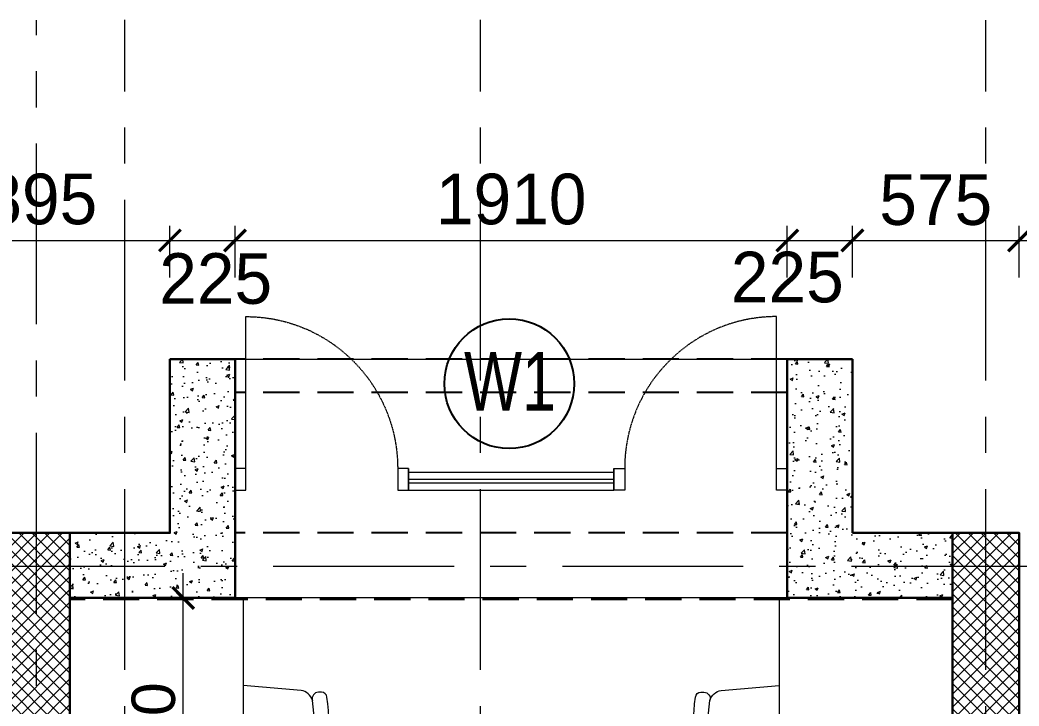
# Model space of a CAD drawing. Header units: millimetres. Extents: x -286480 to 108094, y -227925 to 10018.
# Drawn here: x -66407 to -62952, y -126690 to -124318 of the extents above; entities that cross this region are included whole.
import ezdxf

# ---------------------------------------------------------------- set-up
doc = ezdxf.new("R2010")
doc.units = ezdxf.units.MM
doc.header["$LTSCALE"] = 100
doc.header["$MEASUREMENT"] = 0
doc.header["$PDMODE"] = 67
doc.linetypes.add('CENTER', pattern=[2, 1.25, -0.25, 0.25, -0.25])
doc.linetypes.add('DASHED2', pattern=[0.375, 0.25, -0.125])
doc.layers.get('0').update_dxf_attribs({"lineweight": 25})
for name, color, linetype, lineweight in [('A-ANNO-COLUMN-HATCH', 253, 'Continuous', 9), ('A-ANNO-GRID', 251, 'CENTER', 9), ('AAC BLOCK HATCH', 253, 'Continuous', 5), ('ACC BLOCK', 211, 'Continuous', 30), ('beam', 3, 'Continuous', 20), ('dim', 7, 'Continuous', 13), ('DIM INTERIOR', 4, 'Continuous', 5), ('DW-NO', 7, 'Continuous', 25), ('FURNITURE LAYOUT', 37, 'Continuous', 15), ('GLASS', 150, 'Continuous', 5), ('S-COL', 4, 'Continuous', 30)]:
    doc.layers.add(name, color=color, linetype=linetype, lineweight=lineweight)
doc.styles.add('CENTURY-GOTHIC', font='GOTHIC.TTF', dxfattribs={"height": 175})
doc.styles.add('SIZE', font='arial.ttf', dxfattribs={"width": 0.75, "height": 200})
doc.styles.get("Standard").update_dxf_attribs({"font": 'sanss___.ttf'})
doc.dimstyles.new('1.125', dxfattribs={"dimtxt": 175, "dimasz": 75, "dimexe": 50, "dimexo": 50, "dimgap": 50, "dimtad": 1, "dimdec": 0, "dimrnd": 5, "dimzin": 0, "dimdsep": 46, "dimtxsty": 'CENTURY-GOTHIC', "dimblk": 'ARCHTICK', "dimcen": 5, "dimdle": 40, "dimclrd": 256, "dimclre": 8, "dimclrt": 213, "dimadec": 0, "dimazin": 0, "dimtfac": 1, "dimtdec": 0, "dimtofl": 0, "dimtmove": 2, "dimatfit": 2, "dimldrblk": 'OPEN30', "dimfxl": 80, "dimtolj": 1, "dimtzin": 0, "dimlwd": 15, "dimlwe": 9, "dimarcsym": 1})
doc.dimstyles.new('D100', dxfattribs={"dimtxt": 175, "dimasz": 100, "dimexe": 85, "dimexo": 85, "dimgap": 25, "dimtad": 3, "dimdec": 0, "dimrnd": 5, "dimtxsty": 'Standard', "dimblk": 'ARCHTICK', "dimcen": 100, "dimdle": 85, "dimclrd": 256, "dimclre": 256, "dimclrt": 256, "dimadec": 0, "dimazin": 0, "dimtfac": 1, "dimtdec": 0, "dimtmove": 1, "dimatfit": 3, "dimfxl": 300, "dimlwd": -1, "dimlwe": -1, "dimarcsym": 0})

# ---------------------------------------------------------------- blocks, each defined once
blk = doc.blocks.new('door-700')
at = {"linetype": 'Continuous'}
for p, q in [((-50, 100), (-50, 800)), ((-800, 100), (-800, 0)), ((0, 100), (0, 0))]:
    blk.add_line(p, q, dxfattribs=at)
at = {"linetype": 'DASHED2', "ltscale": 0.1}
blk.add_arc((-50, 100), 700, 90, 180, dxfattribs=at)
at = {"linetype": 'Continuous'}
for points in [[(-750, 0), (-800, 0), (-800, 100), (-750, 100)], [(0, 0), (-50, 0), (-50, 100), (0, 100)]]:
    blk.add_3dface(points, dxfattribs=at)
blk = doc.blocks.new('_ArchTick')
at = {"const_width": 0.15}
blk.add_lwpolyline([(-0.5, -0.5), (0.5, 0.5)], dxfattribs=at)
blk = doc.blocks.new('*D695')
at = {"layer": 'Defpoints', "color": 0, "ltscale": 0.1, "transparency": 16777216}
for p in [(-63752.9, -125079.9), (-65662.9, -125257.8, 1.1), (-63752.9, -125257.8, 1.1)]:
    blk.add_point(p, dxfattribs=at)
at = {"layer": 'dim', "color": 8, "lineweight": 9, "ltscale": 0.1, "transparency": 16777216}
for p, q in [((-65662.9, -125207.8), (-65662.9, -125029.9)), ((-63752.9, -125207.8), (-63752.9, -125029.9))]:
    blk.add_line(p, q, dxfattribs=at)
at = {"layer": 'dim', "lineweight": 15, "ltscale": 0.1, "transparency": 16777216}
blk.add_line((-65702.9, -125079.9), (-63712.9, -125079.9), dxfattribs=at)
at = {"layer": 'dim', "lineweight": 15, "ltscale": 0.1, "transparency": 16777216, "xscale": 75, "yscale": 75, "zscale": 75, "rotation": 180}
blk.add_blockref('_ArchTick', (-65662.9, -125079.9), dxfattribs=at)
at = {"layer": 'dim', "lineweight": 15, "ltscale": 0.1, "transparency": 16777216, "xscale": 75, "yscale": 75, "zscale": 75}
blk.add_blockref('_ArchTick', (-63752.9, -125079.9), dxfattribs=at)
at = {"layer": 'dim', "color": 213, "ltscale": 0.1, "transparency": 16777216, "insert": (-64707.9, -124938), "char_height": 175, "attachment_point": 5, "style": 'CENTURY-GOTHIC'}
blk.add_mtext('\\A1;1910', dxfattribs=at)
blk = doc.blocks.new('_Open30')
at = {"color": 0, "linetype": 'ByBlock', "lineweight": -2}
for p, q in [((-1, 0.268), (0, 0)), ((0, 0), (-1, -0.268)), ((0, 0), (-1, 0))]:
    blk.add_line(p, q, dxfattribs=at)
blk = doc.blocks.new('*D696')
at = {"layer": 'Defpoints', "color": 0, "ltscale": 0.1, "transparency": 16777216}
for p in [(-63527.9, -125079.9), (-63752.9, -125257.8, 1.1), (-63527.9, -125257.8, 1.1)]:
    blk.add_point(p, dxfattribs=at)
at = {"layer": 'dim', "color": 8, "lineweight": 9, "ltscale": 0.1, "transparency": 16777216}
for p, q in [((-63752.9, -125207.8), (-63752.9, -125029.9)), ((-63527.9, -125207.8), (-63527.9, -125029.9))]:
    blk.add_line(p, q, dxfattribs=at)
at = {"layer": 'dim', "lineweight": 15, "ltscale": 0.1, "transparency": 16777216}
blk.add_line((-63792.9, -125079.9), (-63487.9, -125079.9), dxfattribs=at)
at = {"layer": 'dim', "lineweight": 15, "ltscale": 0.1, "transparency": 16777216, "xscale": 75, "yscale": 75, "zscale": 75, "rotation": 180}
blk.add_blockref('_ArchTick', (-63752.9, -125079.9), dxfattribs=at)
at = {"layer": 'dim', "lineweight": 15, "ltscale": 0.1, "transparency": 16777216, "xscale": 75, "yscale": 75, "zscale": 75}
blk.add_blockref('_ArchTick', (-63527.9, -125079.9), dxfattribs=at)
at = {"layer": 'dim', "color": 213, "ltscale": 0.1, "transparency": 16777216, "insert": (-63752.9, -125207.8), "char_height": 175, "attachment_point": 5, "style": 'CENTURY-GOTHIC'}
blk.add_mtext('\\A1;225', dxfattribs=at)
blk = doc.blocks.new('*D697')
at = {"layer": 'Defpoints', "color": 0, "ltscale": 0.1, "transparency": 16777216}
for p in [(-62951.6, -125079.9), (-63527.9, -125257.8, 0), (-62951.6, -125257.8, 1.2)]:
    blk.add_point(p, dxfattribs=at)
at = {"layer": 'dim', "color": 8, "lineweight": 9, "ltscale": 0.1, "transparency": 16777216}
for p, q in [((-63527.9, -125207.8), (-63527.9, -125029.9)), ((-62951.6, -125207.8), (-62951.6, -125029.9))]:
    blk.add_line(p, q, dxfattribs=at)
at = {"layer": 'dim', "lineweight": 15, "ltscale": 0.1, "transparency": 16777216}
blk.add_line((-63567.9, -125079.9), (-62911.6, -125079.9), dxfattribs=at)
at = {"layer": 'dim', "lineweight": 15, "ltscale": 0.1, "transparency": 16777216, "xscale": 75, "yscale": 75, "zscale": 75, "rotation": 180}
blk.add_blockref('_ArchTick', (-63527.9, -125079.9), dxfattribs=at)
at = {"layer": 'dim', "lineweight": 15, "ltscale": 0.1, "transparency": 16777216, "xscale": 75, "yscale": 75, "zscale": 75}
blk.add_blockref('_ArchTick', (-62951.6, -125079.9), dxfattribs=at)
at = {"layer": 'dim', "color": 213, "ltscale": 0.1, "transparency": 16777216, "insert": (-63239.7, -124940.2), "char_height": 175, "attachment_point": 5, "style": 'CENTURY-GOTHIC'}
blk.add_mtext('\\A1;575', dxfattribs=at)
blk = doc.blocks.new('*D709')
at = {"layer": 'Defpoints', "color": 0, "ltscale": 0.1, "transparency": 16777216}
for p in [(-65887.9, -125079.9), (-66781.6, -125257.8, 18), (-65887.9, -125257.8, 0)]:
    blk.add_point(p, dxfattribs=at)
at = {"layer": 'dim', "color": 8, "lineweight": 9, "ltscale": 0.1, "transparency": 16777216}
for p, q in [((-66781.6, -125207.8), (-66781.6, -125029.9)), ((-65887.9, -125207.8), (-65887.9, -125029.9))]:
    blk.add_line(p, q, dxfattribs=at)
at = {"layer": 'dim', "lineweight": 15, "ltscale": 0.1, "transparency": 16777216}
blk.add_line((-66821.6, -125079.9), (-65847.9, -125079.9), dxfattribs=at)
at = {"layer": 'dim', "lineweight": 15, "ltscale": 0.1, "transparency": 16777216, "xscale": 75, "yscale": 75, "zscale": 75, "rotation": 180}
blk.add_blockref('_ArchTick', (-66781.6, -125079.9), dxfattribs=at)
at = {"layer": 'dim', "lineweight": 15, "ltscale": 0.1, "transparency": 16777216, "xscale": 75, "yscale": 75, "zscale": 75}
blk.add_blockref('_ArchTick', (-65887.9, -125079.9), dxfattribs=at)
at = {"layer": 'dim', "color": 213, "ltscale": 0.1, "transparency": 16777216, "insert": (-66334.7, -124937.9), "char_height": 175, "attachment_point": 5, "style": 'CENTURY-GOTHIC'}
blk.add_mtext('\\A1;895', dxfattribs=at)
blk = doc.blocks.new('*D710')
at = {"layer": 'Defpoints', "color": 0, "ltscale": 0.1, "transparency": 16777216}
for p in [(-65662.9, -125079.9), (-65887.9, -125257.8, 1.1), (-65662.9, -125257.8, 1.1)]:
    blk.add_point(p, dxfattribs=at)
at = {"layer": 'dim', "color": 8, "lineweight": 9, "ltscale": 0.1, "transparency": 16777216}
for p, q in [((-65887.9, -125207.8), (-65887.9, -125029.9)), ((-65662.9, -125207.8), (-65662.9, -125029.9))]:
    blk.add_line(p, q, dxfattribs=at)
at = {"layer": 'dim', "lineweight": 15, "ltscale": 0.1, "transparency": 16777216}
blk.add_line((-65927.9, -125079.9), (-65622.9, -125079.9), dxfattribs=at)
at = {"layer": 'dim', "lineweight": 15, "ltscale": 0.1, "transparency": 16777216, "xscale": 75, "yscale": 75, "zscale": 75, "rotation": 180}
blk.add_blockref('_ArchTick', (-65887.9, -125079.9), dxfattribs=at)
at = {"layer": 'dim', "lineweight": 15, "ltscale": 0.1, "transparency": 16777216, "xscale": 75, "yscale": 75, "zscale": 75}
blk.add_blockref('_ArchTick', (-65662.9, -125079.9), dxfattribs=at)
at = {"layer": 'dim', "color": 213, "ltscale": 0.1, "transparency": 16777216, "insert": (-65729.9, -125212.9), "char_height": 175, "attachment_point": 5, "style": 'CENTURY-GOTHIC'}
blk.add_mtext('\\A1;225', dxfattribs=at)
blk = doc.blocks.new('table')
at = {"layer": 'FURNITURE LAYOUT', "ltscale": 0.1, "extrusion": (0.00024973, 0.002858, 0.999996)}
for p, q in [((102448.2, -203232.7, 8), (102255.7, -203241.8, 8.1)), ((102248.5, -203652.8, 9.3), (102448.2, -203670.1, 9.3))]:
    blk.add_line(p, q, dxfattribs=at)
at = {"layer": 'FURNITURE LAYOUT', "ltscale": 0.1, "elevation": 7.1}
blk.add_lwpolyline([(102448.3, -202922.9), (103048.2, -202922.9), (103048.2, -203972.9), (102448.3, -203972.9)], close=True, dxfattribs=at)
at = {"layer": 'FURNITURE LAYOUT', "ltscale": 0.1, "extrusion": (0.00024973, 0.002858, 0.999996), "elevation": -547.2}
blk.add_lwpolyline([(102216, -203270, 0.431626), (102195.6, -203246), (102185.5, -203245.8, 0.368177), (102165.4, -203262.3, 0.069082), (102158.9, -203628.8, 0.368177), (102178.3, -203646), (102188.5, -203646.2, 0.497842), (102209, -203617.4)], format="xyb", dxfattribs=at)
at = {"layer": 'FURNITURE LAYOUT', "ltscale": 0.1, "extrusion": (0.00024973, 0.002858, 0.999996)}
for centre, radius, start, end in [((102261.7, -203291.1, -547.2), 50.4, 96.9051, 155.3357), ((103479.8, -203469, -547.2), 1279.4, 171.0536, 186.6583), ((102255.9, -203603.8, -547.2), 48.8, 196.1022, 261.3279)]:
    blk.add_arc(centre, radius, start, end, dxfattribs=at)
blk = doc.blocks.new('*D663')
at = {"layer": 'Defpoints', "color": 0, "ltscale": 0.1, "transparency": 16777216}
for p in [(-65996.8, -126315.8, -72.3), (-65842.2, -126315.8), (-65985, -127365.8, -189)]:
    blk.add_point(p, dxfattribs=at)
at = {"layer": 'DIM INTERIOR', "ltscale": 0.1, "transparency": 16777216}
for p, q in [((-65842.2, -127450.8), (-65842.2, -126230.8)), ((-65915.4, -126315.8), (-65757.2, -126315.8)), ((-65891.9, -127365.8), (-65757.2, -127365.8))]:
    blk.add_line(p, q, dxfattribs=at)
at = {"layer": 'DIM INTERIOR', "ltscale": 0.1, "transparency": 16777216, "xscale": 75, "yscale": 75, "zscale": 75}
for p, rotation in [((-65842.2, -126315.8), 90), ((-65842.2, -127365.8), 270)]:
    blk.add_blockref('_ArchTick', p, dxfattribs=dict(at, rotation=rotation))
at = {"layer": 'DIM INTERIOR', "ltscale": 0.1, "transparency": 16777216, "insert": (-65944.5, -126840.8), "char_height": 175, "attachment_point": 5, "rotation": 90}
blk.add_mtext('{\\H0.85714x;1050}', dxfattribs=at)

msp = doc.modelspace()

# ---------------------------------------------------------------- hatches: boundary and pattern name
at = {"layer": 'A-ANNO-COLUMN-HATCH', "lineweight": 9, "ltscale": 0.1}
h = msp.add_hatch(dxfattribs=at)
h.set_pattern_fill('ANSI37', color=256, scale=250, angle=-90)
h.set_pattern_definition([(315, (-102154.298, -24674.29), (22.097087, 22.097087), []), (45, (-102154.298, -24674.29), (-22.097087, 22.097087), [])])
h.paths.add_polyline_path([(-66464.1, -126090.8), (-66464.1, -126840.8), (-66234.1, -126840.8), (-66234.1, -126090.8)])
h = msp.add_hatch(dxfattribs=at)
h.set_pattern_fill('ANSI37', color=256, scale=250, angle=-90)
h.set_pattern_definition([(315, (-98871.795, -24674.29), (22.097087, 22.097087), []), (45, (-98871.795, -24674.29), (-22.097087, 22.097087), [])])
h.paths.add_polyline_path([(-63181.6, -126090.8), (-63181.6, -126840.8), (-62951.6, -126840.8), (-62951.6, -126090.8)])
at = {"layer": 'AAC BLOCK HATCH'}
h = msp.add_hatch(dxfattribs=at)
h.set_pattern_fill('AR-CONC', color=256, scale=15, style=0)
h.set_pattern_definition([(50, (-154039.4, 109554.14), (107.589027, -9.41282), [11.25, -123.75]), (355, (-154039.4, 109554.14), (-20.8127, 112.82882), [9, -99]), (100.451444, (-154030.43, 109553.35), (86.776327, 103.416), [9.56103, -105.171317]), (46.1842, (-154039.4, 109584.14), (160.0862, -24.82789), [16.875, -185.625]), (96.635635, (-154026.06, 109582.07), (140.19929, 146.11779), [14.34155, -157.75706]), (351.184164, (-154039.4, 109584.14), (140.19929, 146.11779), [13.5, -148.5]), (21, (-154024.4, 109576.64), (89.536058, -60.392834), [11.25, -123.75]), (326, (-154024.4, 109576.64), (36.4973, 108.772507), [9, -99]), (71.451445, (-154016.94, 109571.6), (126.033357, 48.379673), [9.56103, -105.171317]), (37.5, (-154039.4, 109554.136), (1.8239783, 49.934078), [0, -97.8, 0, -100.5, 0, -99.375]), (7.5, (-154039.4, 109554.136), (39.460431, 59.161757), [0, -57.3, 0, -95.55, 0, -37.875]), (327.5, (-154072.85, 109554.136), (80.0733654, -3.383231), [0, -37.5, 0, -117, 0, -155.25]), (317.5, (-154087.85, 109554.136), (87.477925, 15.015747), [0, -48.75, 0, -77.7, 0, -110.25])])
h.paths.add_polyline_path([(-66781.6, -126090.8), (-66464.1, -126090.8), (-66464.1, -126205.8), (-67006.6, -126205.8), (-67006.6, -125490.8), (-66781.6, -125490.8)])
h.paths.add_polyline_path([(-66464.1, -126315.8), (-67006.6, -126315.8), (-67006.6, -126205.8), (-66464.1, -126205.8)])
h.paths.add_polyline_path([(-65662.9, -126315.8), (-66234.1, -126315.8), (-66234.1, -126205.8), (-65662.9, -126205.8)])
h.paths.add_polyline_path([(-65662.9, -126205.8), (-66234.1, -126205.8), (-66234.1, -126090.8), (-65887.9, -126090.8), (-65887.9, -125490.8), (-65662.9, -125490.8)])
h = msp.add_hatch(dxfattribs=at)
h.set_pattern_fill('AR-CONC', color=256, scale=15, style=0)
h.set_pattern_definition([(50, (-169512.26, 65801.18), (107.589027, -9.41282), [11.25, -123.75]), (355, (-169512.26, 65801.18), (-20.8127, 112.82882), [9, -99]), (100.451444, (-169503.29, 65800.4), (86.776327, 103.416), [9.56103, -105.171317]), (46.1842, (-169512.26, 65831.18), (160.0862, -24.82789), [16.875, -185.625]), (96.635635, (-169498.92, 65829.11), (140.19929, 146.11779), [14.34155, -157.75706]), (351.18416, (-169512.26, 65831.18), (140.19929, 146.11779), [13.5, -148.5]), (21, (-169497.26, 65823.68), (89.536058, -60.392834), [11.25, -123.75]), (326, (-169497.26, 65823.68), (36.4973, 108.772507), [9, -99]), (71.451445, (-169489.8, 65818.65), (126.033357, 48.379673), [9.56103, -105.171317]), (37.5, (-169512.26, 65801.183), (1.823978, 49.934078), [0, -97.8, 0, -100.5, 0, -99.375]), (7.5, (-169512.26, 65801.183), (39.46043, 59.161757), [0, -57.3, 0, -95.55, 0, -37.875]), (327.5, (-169545.71, 65801.183), (80.0733654, -3.383231), [0, -37.5, 0, -117, 0, -155.25]), (317.5, (-169560.71, 65801.18), (87.477925, 15.015747), [0, -48.75, 0, -77.7, 0, -110.25])])
h.paths.add_polyline_path([(-63181.6, -126090.8), (-63181.6, -126315.8), (-63752.9, -126315.8), (-63752.9, -125490.8), (-63527.9, -125490.8), (-63527.9, -126090.8)])

# ---------------------------------------------------------------- linework, layer by layer
at = {"layer": 'A-ANNO-GRID', "color": 54, "ltscale": 5}
for p, q in [((-66349.1, -140370, 6.1), (-66349.1, -124318, 6.1)), ((-66044, -140564.6, -0.7), (-66044, -124317.9, -0.7)), ((-64814, -140564.6, 5.5), (-64814, -124317.9, 5.5)), ((-63066.6, -140564.6, -19.6), (-63066.6, -124318.4, -19.6)), ((-83530.6, -126205.8, 6.1), (-57703.4, -126205.8, 6.1))]:
    msp.add_line(p, q, dxfattribs=at)
at = {"layer": 'ACC BLOCK', "ltscale": 0.5, "extrusion": (5.90536e-11, -0.002858, 0.999996)}
for p, q in [((-65887.9, -125490.8, -19.6), (-65662.9, -125490.8, -19.6)), ((-65887.9, -126090.8, -19.6), (-65887.9, -125490.8, -19.6)), ((-65662.9, -126315.8, -19.6), (-65662.9, -125490.8, -19.6)), ((-66234.1, -126090.8, 51.3), (-65887.9, -126090.8, 51.3)), ((-63527.9, -126090.8, -19.6), (-63181.6, -126090.8, -19.6)), ((-66234.1, -126315.8, 51.3), (-65662.9, -126315.8, 51.3))]:
    msp.add_line(p, q, dxfattribs=at)
at = {"layer": 'ACC BLOCK', "ltscale": 0.5, "extrusion": (-5.90536e-11, -0.002858, 0.999996)}
for p, q in [((-63527.9, -125490.8, -19.6), (-63752.9, -125490.8, -19.6)), ((-63752.9, -126315.8, -19.6), (-63752.9, -125490.8, -19.6)), ((-63527.9, -126090.8, -19.6), (-63527.9, -125490.8, -19.6)), ((-63181.6, -126315.8, -19.6), (-63752.9, -126315.8, -19.6))]:
    msp.add_line(p, q, dxfattribs=at)
at = {"layer": 'beam', "linetype": 'DASHED2', "lineweight": -2, "ltscale": 5, "extrusion": (-5.90536e-11, -0.002858, 0.999996)}
for p, q in [((-63752.9, -125490.8, -19.6), (-65887.9, -125490.8, -19.6)), ((-65887.9, -126090.8, -19.6), (-65887.9, -125490.8, -19.6)), ((-63527.9, -125490.8, -19.6), (-63752.9, -125490.8, -19.6)), ((-63527.9, -126090.8, -19.6), (-63527.9, -125490.8, -19.6)), ((-63752.9, -125605.8, -19.6), (-65662.9, -125605.8, -19.6)), ((-65662.9, -126090.9, -21.3), (-65662.9, -125605.8, -19.9)), ((-63752.9, -126090.9, -21.3), (-63752.9, -125605.8, -19.9)), ((-65887.9, -126090.8, -19.6), (-66234.1, -126090.8, 51.3)), ((-63752.9, -126090.9, 124), (-65662.9, -126090.9, 18.5)), ((-63181.6, -126320.9, 12.8), (-66234.1, -126320.9, 20.2))]:
    msp.add_line(p, q, dxfattribs=at)
at = {"layer": 'beam', "linetype": 'DASHED2', "lineweight": -2, "ltscale": 5}
msp.add_line((-63527.9, -126090.8, -19.6), (-63181.6, -126090.8, -19.6), dxfattribs=at)
at = {"layer": 'DW-NO', "color": 51}
msp.add_circle((-64714.4, -125575.3, -344.8), 224.4, dxfattribs=at)
at = {"layer": 'GLASS', "ltscale": 0.1, "extrusion": (5.90536e-11, -0.002858, 0.999996)}
for p, q in [((-65651.6, -125490.8, 51.3), (-63741.6, -125490.8, 51.3)), ((-65062.9, -125880.8, -19.6), (-64352.9, -125880.8, -19.6)), ((-65062.9, -125905.8, -19.6), (-64352.9, -125905.8, -19.6)), ((-65062.9, -125918.3, -19.6), (-64352.9, -125918.3, -19.6)), ((-65062.9, -125943.3, -19.6), (-64352.9, -125943.3, -19.6)), ((-63752.9, -126315.8, -19.6), (-65662.9, -126315.8, -19.6))]:
    msp.add_line(p, q, dxfattribs=at)
at = {"layer": 'S-COL', "ltscale": 0.1}
for points, elevation in [([(-66464.1, -126090.8), (-66464.1, -126840.8), (-66234.1, -126840.8), (-66234.1, -126090.8)], 51.3), ([(-63181.6, -126090.8), (-63181.6, -126840.8), (-62951.6, -126840.8), (-62951.6, -126090.8)], -19.6)]:
    msp.add_lwpolyline(points, close=True, dxfattribs=dict(at, elevation=elevation))

# ---------------------------------------------------------------- block references
at = {"layer": 'FURNITURE LAYOUT', "rotation": 180}
msp.add_blockref('table', (36814, -330288.7, 31.4), dxfattribs=at)
at = {"layer": 'FURNITURE LAYOUT', "xscale": -1, "rotation": 180}
msp.add_blockref('table', (-166229.8, -330288.6, -28.3), dxfattribs=at)
at = {"layer": 'GLASS', "linetype": 'Continuous', "lineweight": 13, "extrusion": (5.90536e-11, -0.002858, 0.999996), "xscale": -0.7500000025815088, "yscale": 0.7500000025815089, "zscale": 0.7500000025815089}
msp.add_blockref('door-700', (-65662.9, -125942.9, 340.2), dxfattribs=at)
at = {"layer": 'GLASS', "linetype": 'Continuous', "lineweight": 13, "extrusion": (-5.90536e-11, 0.002858, -0.999996), "xscale": -0.7500000025815083, "yscale": 0.7500000025815085, "zscale": -0.7500000025815083}
msp.add_blockref('door-700', (63752.9, -125942.9, -340.2), dxfattribs=at)

# ---------------------------------------------------------------- texts
at = {"layer": 'DW-NO', "color": 51, "style": 'SIZE', "width": 0.75}
msp.add_text('W1', height=202.67, dxfattribs=at).set_placement((-64870.8, -125668.5, -344.8))

# ---------------------------------------------------------------- dimensions: what is measured, and where the dimension line sits
at = {"layer": 'dim', "ltscale": 0.1}
for base, p1, p2, picture, middle in [((-65887.9, -125079.9, -14.2), (-66781.6, -125257.8, 3.8), (-65887.9, -125257.8, -14.2), '*D709', (-66334.7, -124937.9, -14.2)), ((-63752.9, -125079.9, 11.8), (-65662.9, -125257.8, 12.8), (-63752.9, -125257.8, 12.8), '*D695', (-64707.9, -124938, 11.8)), ((-62951.6, -125079.9, 12.8), (-63527.9, -125257.8, 12.8), (-62951.6, -125257.8, 14), '*D697', (-63239.7, -124940.2, 12.8))]:
    dim = msp.add_linear_dim(base=base, p1=p1, p2=p2, dimstyle='1.125', dxfattribs=at)
    dim.commit()
    dim.dimension.update_dxf_attribs({"geometry": picture, "text_midpoint": middle})
for base, p1, p2, picture, middle in [((-65662.9, -125079.9, -15.2), (-65887.9, -125257.8, -14.2), (-65662.9, -125257.8, -14.2), '*D710', (-65729.9, -125212.9, -15.2)), ((-63527.9, -125079.9, 11.8), (-63752.9, -125257.8, 12.8), (-63527.9, -125257.8, 12.8), '*D696', (-63752.9, -125207.8, 11.8))]:
    dim = msp.add_linear_dim(base=base, p1=p1, p2=p2, dimstyle='1.125', dxfattribs=at)
    dim.commit()
    dim.dimension.update_dxf_attribs({"geometry": picture, "text_midpoint": middle, "dimtype": 160})
at = {"layer": 'DIM INTERIOR', "color": 3, "ltscale": 0.1}
dim = msp.add_linear_dim(base=(-65842.2, -126315.8, 227.4), p1=(-65985, -127365.8, 38.5), p2=(-65996.8, -126315.8, 155.1), angle=90, text='{\\H0.85714x;<>}', dimstyle='D100', override={"dimasz": 75, "dimfxl": 90, "dimfxlon": 1}, dxfattribs=at)
dim.commit()
dim.dimension.update_dxf_attribs({"geometry": '*D663', "text_midpoint": (-65944.5, -126840.8, 227.4)})

doc.saveas('drawing.dxf')
